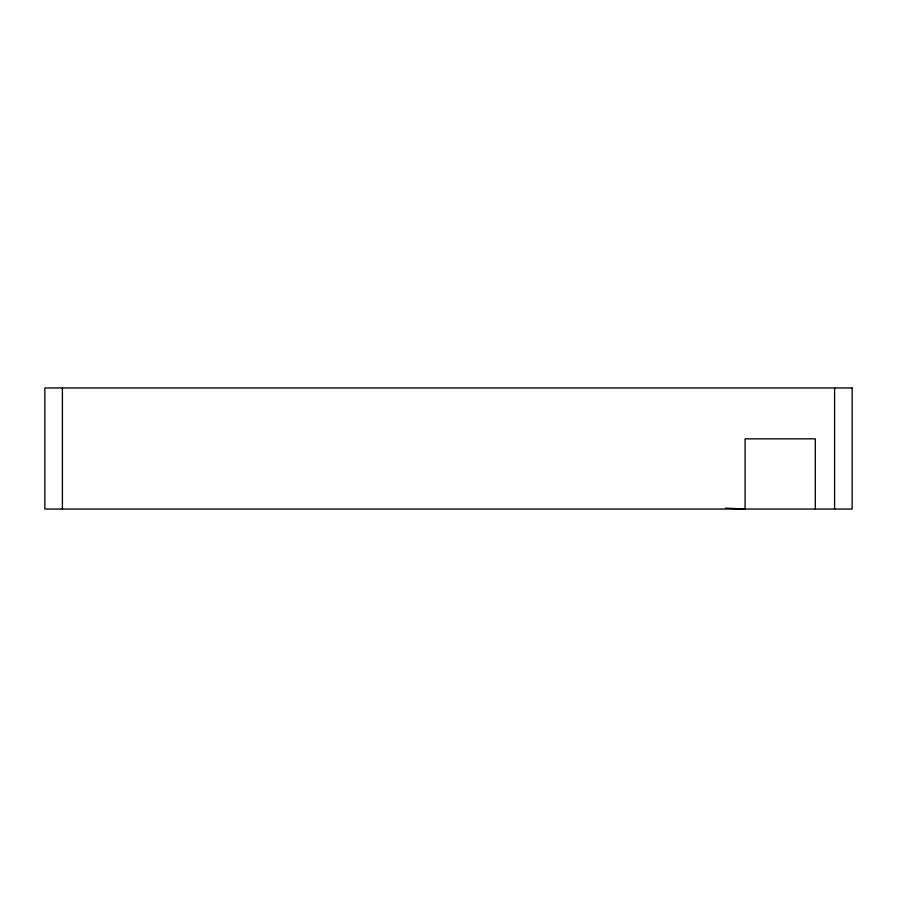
<?xml version="1.0" encoding="UTF-8"?>
<svg xmlns="http://www.w3.org/2000/svg" width="897" height="897" viewBox="0 0 897 897"><rect width="100%" height="100%" fill="white"/><g stroke="black" fill="none" stroke-linecap="round" stroke-linejoin="round"><path stroke-width="1.35" d="M725.505 508.128L745.093 509.048L745.093 438.846L815.295 438.846L815.295 509.048M834.602 387.953L834.602 509.048M62.398 387.953L62.398 509.048M852.15 387.953L44.85 387.953L44.85 509.048L852.15 509.048L852.15 387.953"/></g></svg>
